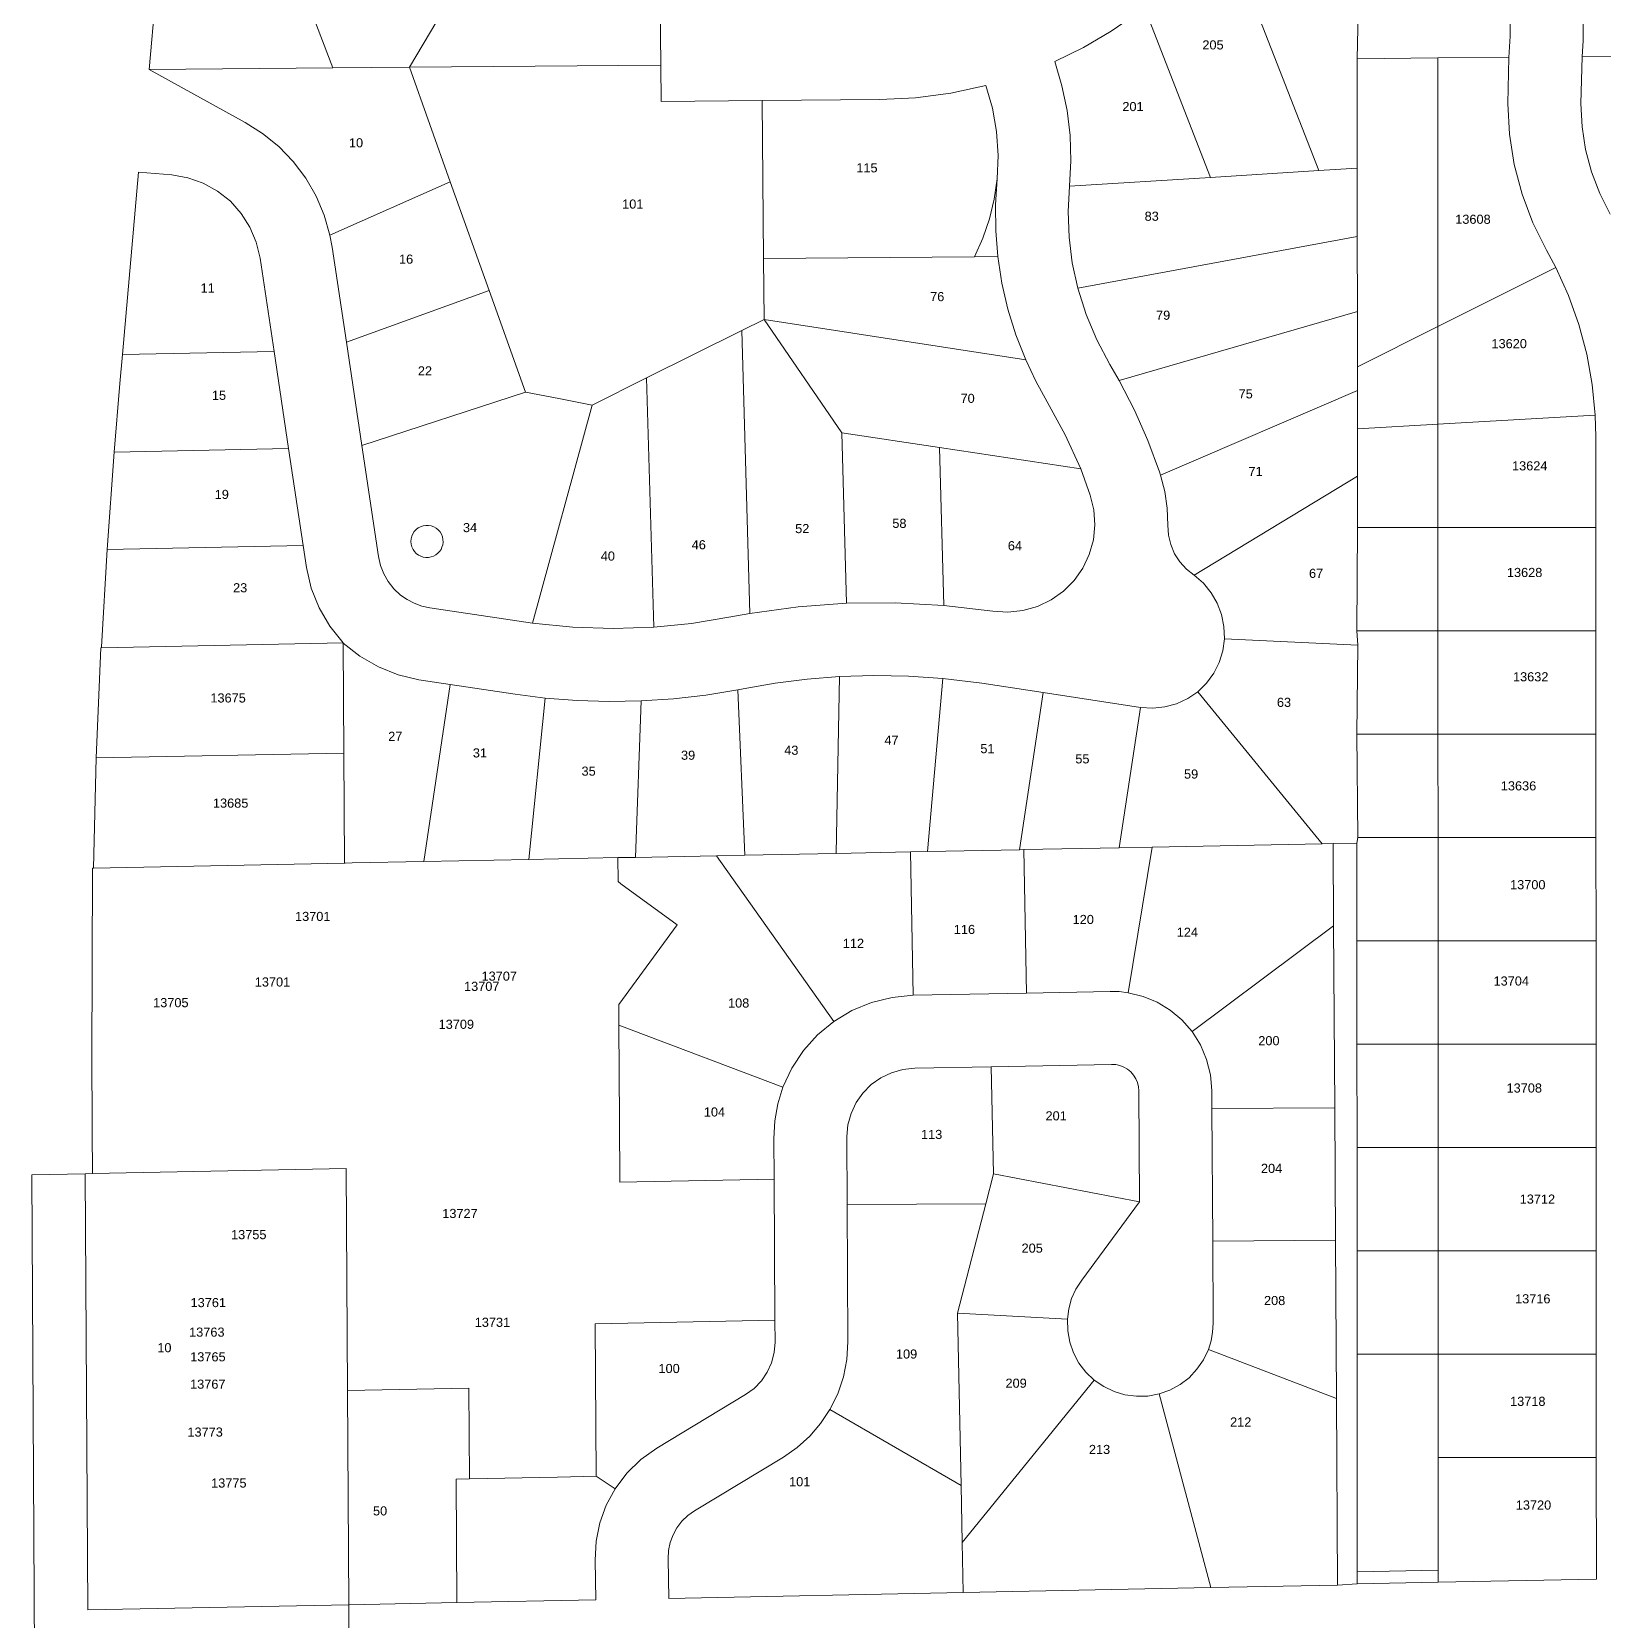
# Model space of a CAD drawing. Header units: feet. Extents: x 865220 to 2822444, y -2240498 to 975731.
# Drawn here: x 2812271 to 2813564, y 968217 to 969523 of the extents above; entities that cross this region are included whole.
import ezdxf
from ezdxf.enums import TextEntityAlignment as Align

# ---------------------------------------------------------------- set-up
doc = ezdxf.new("R2010")
doc.units = ezdxf.units.FT
doc.header["$LTSCALE"] = 0.015
doc.header["$MEASUREMENT"] = 0
doc.layers.add('Dakota County Addresses', color=7, linetype='Continuous')
doc.layers.add('Dakota County Parcels', color=7, linetype='Continuous')
doc.styles.add('Dimensions 100', font='arial.ttf')

# ---------------------------------------------------------------- blocks, each defined once
blk = doc.blocks.new('ACMAP_ANN_TEMPLATE_Dakota County Addresses')
at = {"layer": 'Dakota County Addresses', "style": 'Dimensions 100'}
blk.add_attdef('DakotaCountyAddress', text='', height=50, dxfattribs=at).set_placement((0, 0), align=Align.CENTER)

msp = doc.modelspace()

# ---------------------------------------------------------------- linework, layer by layer
at = {"layer": 'Dakota County Parcels', "lineweight": 5}
for p, q in [((2812463.6, 969638.2), (2812519.1, 969493.3)), ((2812367.9, 969491.9), (2812379.9, 969626.3)), ((2813361.5, 969500.7), (2813363.9, 969606.5)), ((2813262, 969583.3), (2813329.9, 969408.8)), ((2812582, 969493.8), (2812626.6, 969568.9)), ((2812788.8, 969495.6), (2812788.3, 969545.6)), ((2813186.7, 969542.7), (2813240.9, 969403.2)), ((2813486.3, 969501.7), (2813487.4, 969519.3)), ((2813546.5, 969502.2), (2813547.3, 969515.8)), ((2813546.5, 969502.2), (2813685.5, 969503.8)), ((2812367.9, 969491.9), (2812519.1, 969493.3)), ((2812367.9, 969491.9), (2812446.8, 969448.3)), ((2812519.1, 969493.3), (2812582, 969493.8)), ((2812582, 969493.8), (2812788.8, 969495.6)), ((2812582, 969493.8), (2812615.6, 969399.6)), ((2812789, 969465.6), (2812788.8, 969495.6)), ((2813361.5, 969500.7), (2813427.7, 969501.6)), ((2813361.6, 969410.7), (2813361.5, 969500.7)), ((2813427.7, 969501.6), (2813486.3, 969501.7)), ((2813427.8, 969280.6), (2813427.7, 969501.6)), ((2813485.5, 969463.9), (2813486.3, 969501.7)), ((2813545.5, 969463.9), (2813546.5, 969502.2)), ((2812789, 969465.6), (2812872.2, 969466.4)), ((2812872.2, 969466.4), (2812969, 969467.3)), ((2812873.3, 969336.4), (2812872.2, 969466.4)), ((2812346, 969257.4), (2812359.3, 969407.6)), ((2812359.3, 969407.6), (2812386.7, 969405.2)), ((2812516.7, 969355.6), (2812615.6, 969399.6)), ((2812615.6, 969399.6), (2812647.5, 969310.2)), ((2813125, 969396.1), (2813240.9, 969403.2)), ((2813240.9, 969403.2), (2813329.9, 969408.8)), ((2813329.9, 969408.8), (2813361.6, 969410.7)), ((2813361.6, 969354.5), (2813361.6, 969410.7)), ((2812518.5, 969345.7), (2812516.7, 969355.6)), ((2813131.7, 969312.2), (2813361.6, 969354.5)), ((2813361.7, 969293), (2813361.6, 969354.5)), ((2812459.2, 969336.8), (2812470.7, 969259.9)), ((2812518.5, 969345.7), (2812530.2, 969267.6)), ((2812873.3, 969336.4), (2813046.7, 969337.9)), ((2812873.8, 969286.4), (2812873.3, 969336.4)), ((2813046.7, 969337.9), (2813065.9, 969338.1)), ((2813524.9, 969329.2), (2813517.3, 969343.3)), ((2813427.8, 969280.6), (2813524.9, 969329.2)), ((2812530.2, 969267.6), (2812647.5, 969310.2)), ((2812647.5, 969310.2), (2812677.4, 969226.6)), ((2812855.5, 969277.3), (2812873.8, 969286.4)), ((2812873.8, 969286.4), (2812937.7, 969193)), ((2812873.8, 969286.4), (2813088.9, 969253)), ((2813165.7, 969236.1), (2813361.7, 969293)), ((2813361.7, 969247.5), (2813361.7, 969293)), ((2812777.1, 969238.2), (2812855.5, 969277.3)), ((2812862.1, 969044.6), (2812855.5, 969277.3)), ((2813361.7, 969247.5), (2813427.8, 969280.6)), ((2813427.8, 969200.2), (2813427.8, 969280.6)), ((2812343.8, 969233.7), (2812346, 969257.4)), ((2812346, 969257.4), (2812470.7, 969259.9)), ((2812470.7, 969259.9), (2812482.6, 969180.1)), ((2812530.2, 969267.6), (2812542.9, 969182.6)), ((2813165.7, 969236.1), (2813158.1, 969249.4)), ((2813361.7, 969227.8), (2813361.7, 969247.5)), ((2812343.8, 969233.7), (2812339.1, 969177.3)), ((2812732.4, 969215.9), (2812777.1, 969238.2)), ((2812783, 969033.2), (2812777.1, 969238.2)), ((2812542.9, 969182.6), (2812677.4, 969226.6)), ((2812677.4, 969226.6), (2812704.9, 969221.2)), ((2812704.9, 969221.2), (2812732.4, 969215.9)), ((2813199.7, 969158.4), (2813361.7, 969227.8)), ((2813361.8, 969196.4), (2813361.7, 969227.8)), ((2812683.2, 969036.6), (2812732.4, 969215.9)), ((2813427.8, 969200.2), (2813557.3, 969207.7)), ((2813557.8, 969189.8), (2813557.3, 969207.7)), ((2812941.6, 969053), (2812937.7, 969193)), ((2812937.7, 969193), (2813018, 969180.9)), ((2813361.8, 969196.4), (2813427.8, 969200.2)), ((2813361.8, 969157.4), (2813361.8, 969196.4)), ((2813427.9, 969115.2), (2813427.8, 969200.2)), ((2812339.1, 969177.3), (2812333.3, 969097.1)), ((2812339.1, 969177.3), (2812482.6, 969180.1)), ((2812482.6, 969180.1), (2812494.6, 969100.3)), ((2812542.9, 969182.6), (2812556.6, 969091.3)), ((2813021.5, 969051.2), (2813018, 969180.9)), ((2813018, 969180.9), (2813134.1, 969163.4)), ((2813557.8, 969115.2), (2813557.8, 969189.8)), ((2813142, 969141.9), (2813134.1, 969163.4)), ((2813199.7, 969158.4), (2813198.9, 969161.1)), ((2813227.5, 969076), (2813361.8, 969157.4)), ((2813361.8, 969115.2), (2813361.8, 969157.4)), ((2813361.2, 969030.2), (2813361.8, 969115.2)), ((2813361.8, 969115.2), (2813427.9, 969115.2)), ((2813427.9, 969115.2), (2813557.8, 969115.2)), ((2813427.9, 969030.2), (2813427.9, 969115.2)), ((2813557.9, 969030.3), (2813557.8, 969115.2)), ((2812333.3, 969097.1), (2812494.6, 969100.3)), ((2812494.6, 969100.3), (2812497.3, 969082.4)), ((2812333.3, 969097.1), (2812328.7, 969017)), ((2812598.7, 969049.2), (2812677.8, 969037.4)), ((2813061.9, 969046.5), (2813021.5, 969051.2)), ((2812677.8, 969037.4), (2812683.2, 969036.6)), ((2812862.1, 969044.6), (2812844.8, 969041.4)), ((2812328.6, 969016.3), (2812527.6, 969020.3)), ((2813252.3, 969023.8), (2813361.9, 969018.4)), ((2813361.9, 969018.4), (2813361.2, 969030.2)), ((2813361.2, 969030.2), (2813427.9, 969030.2)), ((2813427.9, 969030.2), (2813557.9, 969030.3)), ((2813427.9, 968945.2), (2813427.9, 969030.2)), ((2813557.9, 968945.3), (2813557.9, 969030.3)), ((2812324.4, 968925.7), (2812328.1, 969016.3)), ((2812328.1, 969016.3), (2812328.6, 969016.3)), ((2812328.7, 969017), (2812328.6, 969016.3)), ((2812528.1, 968929.7), (2812527.6, 969020.2)), ((2813361.2, 968945.2), (2813361.9, 969018.4)), ((2812589.8, 968989.9), (2812615.5, 968986)), ((2812593.8, 968840.5), (2812615.5, 968986)), ((2812615.5, 968986), (2812668.9, 968978.1)), ((2812852, 968981.7), (2812856.5, 968982.6)), ((2812858, 968845.6), (2812852, 968981.7)), ((2812933, 968847.1), (2812935.8, 968992.7)), ((2813008, 968848.7), (2813020.7, 968991.1)), ((2813052.9, 968987.1), (2813020.7, 968991.1)), ((2813052.9, 968987.1), (2813103.3, 968979.5)), ((2812668.9, 968978.1), (2812693.7, 968974.9)), ((2812680.1, 968842.1), (2812693.7, 968974.9)), ((2812768, 968843.9), (2812772.6, 968972.6)), ((2813083.7, 968850.1), (2813103.3, 968979.5)), ((2813103.3, 968979.5), (2813183.4, 968967.3)), ((2813230.4, 968980.2), (2813332.8, 968855.1)), ((2813165.8, 968851.7), (2813183.4, 968967.3)), ((2813361.2, 968945.2), (2813427.9, 968945.2)), ((2813362, 968860.2), (2813361.2, 968945.2)), ((2813427.9, 968945.2), (2813557.9, 968945.3)), ((2813428, 968860.2), (2813427.9, 968945.2)), ((2813557.9, 968860.3), (2813557.9, 968945.3)), ((2812528.1, 968929.7), (2812324.4, 968925.7)), ((2812528.6, 968839.2), (2812528.1, 968929.7)), ((2812322.1, 968835.1), (2812324.4, 968925.7)), ((2813087.2, 968850.3), (2813165.8, 968851.7)), ((2813165.8, 968851.7), (2813192.8, 968852.4)), ((2813173.2, 968732.6), (2813192.8, 968852.4)), ((2813192.8, 968852.4), (2813332.8, 968855.1)), ((2813332.8, 968855.1), (2813341.7, 968855.3)), ((2813341.7, 968855.3), (2813361.3, 968855.6)), ((2813342.1, 968787.5), (2813341.7, 968855.3)), ((2813361.3, 968855.6), (2813362, 968860.2)), ((2813361.3, 968775.2), (2813361.3, 968855.6)), ((2813362, 968860.2), (2813428, 968860.2)), ((2813428, 968860.2), (2813557.9, 968860.3)), ((2813428, 968775.2), (2813428, 968860.2)), ((2813558, 968775.3), (2813557.9, 968860.3)), ((2812322.1, 968835.1), (2812528.6, 968839.2)), ((2812528.6, 968839.2), (2812529.3, 968839.2)), ((2812529.3, 968839.2), (2812534.8, 968839.3)), ((2812534.8, 968839.3), (2812593.8, 968840.5)), ((2812593.8, 968840.5), (2812680.1, 968842.1)), ((2812680.1, 968842.1), (2812753.5, 968843.7)), ((2812753.5, 968843.7), (2812768, 968843.9)), ((2812753.6, 968824), (2812753.5, 968843.7)), ((2812768, 968843.9), (2812834.6, 968845.3)), ((2812834.6, 968845.3), (2812858, 968845.6)), ((2812834.6, 968845.3), (2812931.1, 968709)), ((2812858, 968845.6), (2812933, 968847.1)), ((2812933, 968847.1), (2812994, 968848.4)), ((2812994, 968848.4), (2813008, 968848.7)), ((2812996.4, 968730.5), (2812994, 968848.4)), ((2813008, 968848.7), (2813083.7, 968850.1)), ((2813083.7, 968850.1), (2813087.2, 968850.3)), ((2813089.6, 968732.3), (2813087.2, 968850.3)), ((2812321.5, 968835.1), (2812320.8, 968677.5)), ((2812321.5, 968835.1), (2812322.1, 968835.1)), ((2812802.2, 968788.5), (2812754.2, 968722.8)), ((2813225.7, 968700.7), (2813342.1, 968787.5)), ((2813343, 968637.9), (2813342.1, 968787.5)), ((2813361.3, 968775.2), (2813428, 968775.2)), ((2813361.3, 968690.2), (2813361.3, 968775.2)), ((2813428, 968775.2), (2813558, 968775.3)), ((2813428, 968690.2), (2813428, 968775.2)), ((2813558, 968690.3), (2813558, 968775.3)), ((2813089.6, 968732.3), (2813158.3, 968733.7)), ((2812754.3, 968705.8), (2812754.2, 968722.8)), ((2812996.4, 968730.5), (2813089.6, 968732.3)), ((2812754.3, 968705.8), (2812889.2, 968654.8)), ((2813361.3, 968690.2), (2813428, 968690.2)), ((2813361.4, 968605.2), (2813361.3, 968690.2)), ((2813428, 968690.2), (2813558, 968690.3)), ((2813428.1, 968605.2), (2813428, 968690.2)), ((2813558, 968605.3), (2813558, 968690.3)), ((2812997.6, 968670.5), (2813060.5, 968671.7)), ((2813060.5, 968671.7), (2813159.5, 968673.7)), ((2813062.3, 968583.7), (2813060.5, 968671.7)), ((2813182.5, 968560.6), (2813181.9, 968651.8)), ((2813242, 968637.3), (2813241.9, 968652.2)), ((2813242, 968637.3), (2813343, 968637.9)), ((2813242.7, 968528.4), (2813242, 968637.3)), ((2813343.6, 968529), (2813343, 968637.9)), ((2812321.4, 968583.8), (2812321.2, 968618.8)), ((2812881.9, 968579.2), (2812881.7, 968612.8)), ((2812942, 968558.5), (2812941.7, 968614.3)), ((2813361.4, 968605.2), (2813428.1, 968605.2)), ((2813361.4, 968520.2), (2813361.4, 968605.2)), ((2813428.1, 968605.2), (2813558, 968605.3)), ((2813428.1, 968520.3), (2813428.1, 968605.2)), ((2813558.1, 968520.3), (2813558, 968605.3)), ((2812273.8, 968174.1), (2812271.4, 968582.8)), ((2812321.4, 968583.8), (2812315.4, 968583.6)), ((2812317.5, 968225), (2812315.4, 968583.6)), ((2812321.4, 968583.8), (2812530, 968587.9)), ((2812530, 968587.9), (2812531.1, 968405.5)), ((2812755.1, 968576.7), (2812881.9, 968579.2)), ((2812882.6, 968463.3), (2812881.9, 968579.2)), ((2813056, 968559.1), (2813062.3, 968583.7)), ((2813062.3, 968583.7), (2813182.5, 968560.6)), ((2812942, 968558.5), (2813056, 968559.1)), ((2812942.7, 968445.5), (2812942, 968558.5)), ((2813032.9, 968469.1), (2813056, 968559.1)), ((2813134.9, 968496.3), (2813182.5, 968560.6)), ((2813242.7, 968528.4), (2813343.6, 968529)), ((2813243, 968460.9), (2813242.7, 968528.4)), ((2813344.4, 968399), (2813343.6, 968529)), ((2813361.4, 968520.2), (2813428.1, 968520.3)), ((2813361.4, 968435.2), (2813361.4, 968520.2)), ((2813428.1, 968435.3), (2813428.1, 968520.3)), ((2813428.1, 968520.3), (2813558.1, 968520.3)), ((2813558.1, 968435.3), (2813558.1, 968520.3)), ((2812734.8, 968460.3), (2812882.6, 968463.3)), ((2812735.5, 968334.9), (2812734.8, 968460.3)), ((2812882.7, 968445.1), (2812882.6, 968463.3)), ((2813032.9, 968469.1), (2813123.2, 968464)), ((2813035.7, 968327.2), (2813032.9, 968469.1)), ((2813239.1, 968439.2), (2813344.4, 968399)), ((2813361.4, 968435.2), (2813428.1, 968435.3)), ((2813361.5, 968256.4), (2813361.4, 968435.2)), ((2813428.1, 968435.3), (2813558.1, 968435.3)), ((2813428.2, 968350.3), (2813428.1, 968435.3)), ((2813558.1, 968350.3), (2813558.1, 968435.3)), ((2812531.1, 968405.5), (2812630.9, 968407.4)), ((2812630.9, 968407.4), (2812631.3, 968332.8)), ((2813036.6, 968280.5), (2813145.2, 968414)), ((2812532.1, 968229.2), (2812531.1, 968405.5)), ((2812785.4, 968357.9), (2812858.5, 968402.1)), ((2813198.6, 968402.6), (2813241.2, 968243.3)), ((2813345.3, 968245.3), (2813344.4, 968399)), ((2812927.8, 968389.7), (2813035.7, 968327.2)), ((2812816.4, 968306.5), (2812889.6, 968350.7)), ((2813428.2, 968350.3), (2813558.1, 968350.3)), ((2813428.2, 968257.7), (2813428.2, 968350.3)), ((2813558.2, 968250.3), (2813558.1, 968350.3)), ((2812620.5, 968332.6), (2812631.3, 968332.8)), ((2812621.1, 968231), (2812620.5, 968332.6)), ((2812735.5, 968334.9), (2812751.3, 968324.7)), ((2813035.7, 968327.2), (2813036.6, 968280.5)), ((2813036.6, 968280.5), (2813037.4, 968239.2)), ((2812735.4, 968233.2), (2812734.7, 968265.9)), ((2812795.4, 968234.4), (2812794.7, 968267.1)), ((2813361.5, 968256.4), (2813428.2, 968257.7)), ((2813361.5, 968246.4), (2813361.5, 968256.4)), ((2813428.2, 968247.7), (2813428.2, 968257.7)), ((2813428.2, 968247.7), (2813558.2, 968250.3)), ((2812795.4, 968234.4), (2813037.4, 968239.2)), ((2813037.4, 968239.2), (2813241.2, 968243.3)), ((2813241.2, 968243.3), (2813345.3, 968245.3)), ((2813345.3, 968245.3), (2813361.5, 968246.4)), ((2813361.5, 968246.4), (2813428.2, 968247.7)), ((2812317.5, 968225), (2812532.1, 968229.2)), ((2812532.1, 968229.2), (2812621.1, 968231)), ((2812532.1, 968229.2), (2812532.4, 968179.2)), ((2812621.1, 968231), (2812735.4, 968233.2))]:
    msp.add_line(p, q, dxfattribs=at)
for points in [[(2813487.4, 969519.3), (2813487.2, 969534.3), (2813485, 969549.3), (2813480.7, 969563.8), (2813474.6, 969577.5), (2813466.6, 969590.3)], [(2813547.3, 969515.8), (2813547.4, 969532.9), (2813545.8, 969550), (2813542.5, 969566.8), (2813537.5, 969583.2)], [(2813112.7, 969498.5), (2813136.4, 969510.1), (2813159.1, 969523.4), (2813180.8, 969538.3)], [(2813125, 969396.1), (2813126.1, 969416.8), (2813125.4, 969437.6), (2813122.9, 969458.3), (2813118.7, 969478.6), (2813112.7, 969498.5)], [(2812969, 969467.3), (2812998.3, 969468.7), (2813027.4, 969472.5), (2813056.1, 969478.7)], [(2813065.3, 969401.9), (2813066.1, 969421.3), (2813064.8, 969440.8), (2813061.5, 969460), (2813056.1, 969478.7)], [(2813485.5, 969463.9), (2813486.8, 969438.7), (2813490.7, 969413.8), (2813497.1, 969389.4), (2813506, 969365.9), (2813517.3, 969343.3)], [(2813545.5, 969463.9), (2813546.5, 969444.9), (2813549.4, 969426.1), (2813554.3, 969407.7), (2813561, 969389.9), (2813569.5, 969372.9)], [(2812516.7, 969355.6), (2812512, 969372), (2812505.3, 969387.7), (2812496.7, 969402.5), (2812486.4, 969416.2), (2812474.6, 969428.5), (2812461.3, 969439.3), (2812446.8, 969448.3)], [(2812459.2, 969336.8), (2812456.1, 969349.9), (2812450.9, 969362.3), (2812443.7, 969373.6), (2812434.8, 969383.6), (2812424.3, 969391.9), (2812412.5, 969398.4), (2812399.9, 969402.9), (2812386.7, 969405.2)], [(2813046.7, 969337.9), (2813053.6, 969353.2), (2813059, 969369), (2813062.9, 969385.3), (2813065.3, 969401.9)], [(2813065.3, 969401.9), (2813064, 969380.6), (2813064.2, 969359.3), (2813065.9, 969338.1)], [(2813125, 969396.1), (2813123.9, 969375), (2813124.6, 969353.9), (2813127.2, 969332.9), (2813131.7, 969312.2)], [(2813065.9, 969338.1), (2813069.3, 969316.2), (2813074.3, 969294.7), (2813080.8, 969273.6), (2813088.9, 969253)], [(2813557.3, 969207.7), (2813554.8, 969232.9), (2813550.3, 969257.8), (2813543.7, 969282.2), (2813535.3, 969306.1), (2813524.9, 969329.2)], [(2813131.7, 969312.2), (2813138.5, 969290.5), (2813147.3, 969269.5), (2813158.1, 969249.4)], [(2813088.9, 969253), (2813097.2, 969235.5), (2813106.6, 969218.5)], [(2813198.9, 969161.1), (2813189.3, 969186.7), (2813178.3, 969211.8), (2813165.7, 969236.1)], [(2813134.1, 969163.4), (2813121.4, 969191.5), (2813106.6, 969218.5)], [(2813205.8, 969117.1), (2813205.2, 969131.1), (2813203.2, 969144.9), (2813199.7, 969158.4)], [(2813061.9, 969046.5), (2813074.3, 969045.6), (2813086.6, 969047), (2813098.6, 969050.3), (2813109.8, 969055.7), (2813120, 969062.9), (2813128.7, 969071.7), (2813135.9, 969081.9), (2813141.2, 969093.1), (2813144.5, 969105.1), (2813145.8, 969117.4), (2813144.9, 969129.8), (2813142, 969141.9)], [(2812584.1, 969099.2), (2812583.5, 969101.4), (2812583.2, 969103.6), (2812583.4, 969105.8), (2812583.9, 969108), (2812584.8, 969110), (2812586, 969111.9), (2812587.5, 969113.5), (2812589.3, 969114.9), (2812591.2, 969115.9), (2812593.4, 969116.6), (2812595.6, 969117), (2812597.8, 969117), (2812600, 969116.5), (2812602.1, 969115.8), (2812604, 969114.7), (2812605.7, 969113.2), (2812607.2, 969111.6), (2812608.3, 969109.7), (2812609.2, 969107.6), (2812609.6, 969105.4), (2812609.7, 969103.2), (2812609.4, 969101.1), (2812608.8, 969099.1), (2812608, 969097.2), (2812606.8, 969095.5), (2812605.3, 969094), (2812603.7, 969092.7), (2812601.8, 969091.7), (2812599.9, 969091), (2812597.7, 969090.6), (2812595.6, 969090.6), (2812593.4, 969090.9), (2812591.4, 969091.6), (2812589.4, 969092.6), (2812587.7, 969093.9), (2812586.2, 969095.5), (2812585, 969097.2), (2812584.1, 969099.2)], [(2813205.8, 969117.1), (2813206.3, 969109), (2813208.1, 969101.2), (2813211.3, 969093.7), (2813215.7, 969086.9), (2813221.1, 969081), (2813227.5, 969076)], [(2812556.6, 969091.3), (2812558.3, 969084), (2812561, 969077.1), (2812564.6, 969070.7), (2812569.2, 969064.8), (2812574.7, 969059.7)], [(2812497.3, 969082.4), (2812501.3, 969065.3), (2812507.8, 969049.1), (2812516.6, 969034), (2812527.6, 969020.3)], [(2813252.3, 969023.8), (2813251.9, 969033.8), (2813249.9, 969043.6), (2813246.3, 969052.9), (2813241.3, 969061.6), (2813235, 969069.4), (2813227.5, 969076)], [(2812574.7, 969059.7), (2812580.1, 969055.9), (2812586, 969052.9), (2812592.2, 969050.6), (2812598.7, 969049.2)], [(2812941.6, 969053), (2812901.7, 969050.1), (2812862.1, 969044.6)], [(2813021.5, 969051.2), (2812981.5, 969053.4), (2812941.6, 969053)], [(2812683.2, 969036.6), (2812716.3, 969033.2), (2812749.6, 969032.1), (2812783, 969033.2)], [(2812783, 969033.2), (2812814, 969036.4), (2812844.8, 969041.4)], [(2813230.4, 968980.2), (2813237.6, 968987.2), (2813243.5, 968995.3), (2813248, 969004.2), (2813251, 969013.8), (2813252.3, 969023.8)], [(2812589.8, 968989.9), (2812572.8, 968994), (2812556.5, 969000.5), (2812541.3, 969009.3), (2812527.6, 969020.2)], [(2812772.6, 968972.6), (2812799.2, 968974.3), (2812825.7, 968977.4), (2812852, 968981.7)], [(2812935.8, 968992.7), (2812909.2, 968990.6), (2812882.7, 968987.2), (2812856.5, 968982.6)], [(2813020.7, 968991.1), (2812992.4, 968993), (2812964.1, 968993.5), (2812935.8, 968992.7)], [(2812693.7, 968974.9), (2812720, 968972.9), (2812746.3, 968972.1), (2812772.6, 968972.6)], [(2813183.4, 968967.3), (2813193.4, 968966.7), (2813203.4, 968967.7), (2813213, 968970.3), (2813222.1, 968974.6), (2813230.4, 968980.2)], [(2812753.6, 968824), (2812756, 968822.2), (2812802.2, 968788.5)], [(2813173.2, 968732.6), (2813165.8, 968733.5), (2813158.3, 968733.7)], [(2812996.4, 968730.5), (2812979, 968728.8), (2812962.1, 968724.6), (2812946, 968717.9), (2812931.1, 968709)], [(2813225.7, 968700.7), (2813217.4, 968710.2), (2813207.8, 968718.3), (2813197, 968724.8), (2813185.4, 968729.6), (2813173.2, 968732.6)], [(2812931.1, 968709), (2812917.7, 968697.9), (2812906.1, 968685), (2812896.6, 968670.6), (2812889.2, 968654.8)], [(2812755.1, 968576.7), (2812754.8, 968627.4), (2812754.3, 968705.8)], [(2813241.9, 968652.2), (2813240.8, 968665.1), (2813237.7, 968677.7), (2813232.6, 968689.7), (2813225.7, 968700.7)], [(2812321.2, 968618.8), (2812321.1, 968626.8), (2812320.8, 968677.5)], [(2812997.6, 968670.5), (2812987.9, 968669.5), (2812978.5, 968666.8), (2812969.8, 968662.6), (2812961.9, 968657), (2812955, 968650.1), (2812949.4, 968642.2), (2812945.3, 968633.4), (2812942.7, 968624), (2812941.7, 968614.3)], [(2813181.9, 968651.8), (2813181.6, 968655.3), (2813180.8, 968658.7), (2813179.4, 968661.9), (2813177.6, 968664.8), (2813175.3, 968667.4), (2813172.6, 968669.7), (2813169.6, 968671.4), (2813166.4, 968672.7), (2813163, 968673.5), (2813159.5, 968673.7)], [(2812889.2, 968654.8), (2812885, 968641.2), (2812882.5, 968627.1), (2812881.7, 968612.8)], [(2812315.4, 968583.6), (2812271.4, 968582.8), (2812271.4, 968582.8)], [(2813134.9, 968496.3), (2813130.2, 968488.9), (2813126.6, 968481), (2813124.3, 968472.6), (2813123.2, 968464)], [(2813123.2, 968464), (2813123.4, 968454.5), (2813125.1, 968445.2), (2813128.2, 968436.3), (2813132.7, 968428), (2813138.4, 968420.5), (2813145.2, 968414)], [(2813239.1, 968439.2), (2813241.3, 968446.2), (2813242.6, 968453.5), (2813243, 968460.9)], [(2812927.8, 968389.7), (2812934.3, 968402.8), (2812939, 968416.6), (2812941.8, 968430.9), (2812942.7, 968445.5)], [(2812858.5, 968402.1), (2812865.5, 968407.1), (2812871.5, 968413.3), (2812876.3, 968420.4), (2812879.8, 968428.2), (2812882, 968436.6), (2812882.7, 968445.1)], [(2813198.6, 968402.6), (2813207.5, 968405.8), (2813215.8, 968410.3), (2813223.2, 968416), (2813229.7, 968422.9), (2813235.1, 968430.7), (2813239.1, 968439.2)], [(2813145.2, 968414), (2813153, 968408.7), (2813161.5, 968404.6), (2813170.5, 968401.9), (2813179.9, 968400.7), (2813189.3, 968400.9), (2813198.6, 968402.6)], [(2812889.6, 968350.7), (2812900.9, 968358.6), (2812911.2, 968367.8), (2812920.2, 968378.2), (2812927.8, 968389.7)], [(2812785.4, 968357.9), (2812772.4, 968348.6), (2812760.9, 968337.5), (2812751.3, 968324.7)], [(2812631.3, 968332.8), (2812703.7, 968334.2), (2812735.5, 968334.9)], [(2812751.3, 968324.7), (2812743.9, 968311.1), (2812738.7, 968296.5), (2812735.6, 968281.4), (2812734.7, 968265.9)], [(2812816.4, 968306.5), (2812810.9, 968302.6), (2812806.1, 968298), (2812802, 968292.6), (2812798.8, 968286.7), (2812796.4, 968280.4), (2812795.1, 968273.8), (2812794.7, 968267.1)]]:
    msp.add_lwpolyline(points, dxfattribs=at)

# ---------------------------------------------------------------- block references
at = {"layer": 'Dakota County Addresses', "lineweight": 5, "xscale": 0.15, "yscale": 0.15, "zscale": 0.15}
for p, values in [((2813242.9, 969508.4), {'DakotaCountyAddress': '205'}), ((2813177.1, 969457.7), {'DakotaCountyAddress': '201'}), ((2812538.1, 969427.9), {'DakotaCountyAddress': '10'}), ((2812958.3, 969407.3), {'DakotaCountyAddress': '115'}), ((2812765.7, 969377.5), {'DakotaCountyAddress': '101'}), ((2813192.5, 969367.5), {'DakotaCountyAddress': '83'}), ((2813456.7, 969365), {'DakotaCountyAddress': '13608'}), ((2812579.3, 969332.2), {'DakotaCountyAddress': '16'}), ((2812416.1, 969308.5), {'DakotaCountyAddress': '11'}), ((2813016.1, 969301.4), {'DakotaCountyAddress': '76'}), ((2813201.9, 969286.1), {'DakotaCountyAddress': '79'}), ((2813486.5, 969262.7), {'DakotaCountyAddress': '13620'}), ((2812594.8, 969240.3), {'DakotaCountyAddress': '22'}), ((2812425.4, 969220.2), {'DakotaCountyAddress': '15'}), ((2813041.1, 969217.7), {'DakotaCountyAddress': '70'}), ((2813269.8, 969221.4), {'DakotaCountyAddress': '75'}), ((2813277.9, 969157.6), {'DakotaCountyAddress': '71'}), ((2813503.4, 969162.2), {'DakotaCountyAddress': '13624'}), ((2812427.7, 969138.7), {'DakotaCountyAddress': '19'}), ((2812631.9, 969111.4), {'DakotaCountyAddress': '34'}), ((2812905.1, 969110.6), {'DakotaCountyAddress': '52'}), ((2812985, 969114.9), {'DakotaCountyAddress': '58'}), ((2812820, 969097.3), {'DakotaCountyAddress': '46'}), ((2813080, 969096.5), {'DakotaCountyAddress': '64'}), ((2812745.2, 969088), {'DakotaCountyAddress': '40'}), ((2813327.7, 969073.8), {'DakotaCountyAddress': '67'}), ((2813499.2, 969074.5), {'DakotaCountyAddress': '13628'}), ((2812442.8, 969061.9), {'DakotaCountyAddress': '23'}), ((2813504.2, 968988.7), {'DakotaCountyAddress': '13632'}), ((2812432.9, 968971.3), {'DakotaCountyAddress': '13675'}), ((2813301.3, 968967.7), {'DakotaCountyAddress': '63'}), ((2812570.4, 968939.7), {'DakotaCountyAddress': '27'}), ((2812978.5, 968936.6), {'DakotaCountyAddress': '47'}), ((2812640, 968926.1), {'DakotaCountyAddress': '31'}), ((2812811.2, 968924.2), {'DakotaCountyAddress': '39'}), ((2812896.1, 968928.3), {'DakotaCountyAddress': '43'}), ((2813057.4, 968929.6), {'DakotaCountyAddress': '51'}), ((2812729.4, 968911.1), {'DakotaCountyAddress': '35'}), ((2813135.5, 968921.2), {'DakotaCountyAddress': '55'}), ((2813224.9, 968908.7), {'DakotaCountyAddress': '59'}), ((2813494.2, 968899), {'DakotaCountyAddress': '13636'}), ((2812435, 968884.8), {'DakotaCountyAddress': '13685'}), ((2813501.8, 968817.7), {'DakotaCountyAddress': '13700'}), ((2812502.5, 968791.6), {'DakotaCountyAddress': '13701'}), ((2812502.5, 968791.6), {'DakotaCountyAddress': '13701'}), ((2812502.5, 968791.6), {'DakotaCountyAddress': '13701'}), ((2812502.5, 968791.6), {'DakotaCountyAddress': '13701'}), ((2812502.5, 968791.6), {'DakotaCountyAddress': '13701'}), ((2812502.5, 968791.6), {'DakotaCountyAddress': '13701'}), ((2813038.5, 968780.9), {'DakotaCountyAddress': '116'}), ((2813136.2, 968789.1), {'DakotaCountyAddress': '120'}), ((2813221.8, 968778.6), {'DakotaCountyAddress': '124'}), ((2812947.2, 968769.5), {'DakotaCountyAddress': '112'}), ((2812655.9, 968742.5), {'DakotaCountyAddress': '13707'}), ((2812655.9, 968742.5), {'DakotaCountyAddress': '13707'}), ((2812655.9, 968742.5), {'DakotaCountyAddress': '13707'}), ((2812655.9, 968742.5), {'DakotaCountyAddress': '13707'}), ((2812655.9, 968742.5), {'DakotaCountyAddress': '13707'}), ((2812655.9, 968742.5), {'DakotaCountyAddress': '13707'}), ((2813488.2, 968738.5), {'DakotaCountyAddress': '13704'}), ((2812469.4, 968737.7), {'DakotaCountyAddress': '13701'}), ((2812641.5, 968734.1), {'DakotaCountyAddress': '13707'}), ((2812385.8, 968720.7), {'DakotaCountyAddress': '13705'}), ((2812385.8, 968720.7), {'DakotaCountyAddress': '13705'}), ((2812385.8, 968720.7), {'DakotaCountyAddress': '13705'}), ((2812385.8, 968720.7), {'DakotaCountyAddress': '13705'}), ((2812385.8, 968720.7), {'DakotaCountyAddress': '13705'}), ((2812385.8, 968720.7), {'DakotaCountyAddress': '13705'}), ((2812385.8, 968720.7), {'DakotaCountyAddress': '13705'}), ((2812852.8, 968720.4), {'DakotaCountyAddress': '108'}), ((2812620.6, 968702.9), {'DakotaCountyAddress': '13709'}), ((2812620.6, 968702.9), {'DakotaCountyAddress': '13709'}), ((2812620.6, 968702.9), {'DakotaCountyAddress': '13709'}), ((2812620.6, 968702.9), {'DakotaCountyAddress': '13709'}), ((2812620.6, 968702.9), {'DakotaCountyAddress': '13709'}), ((2812620.6, 968702.9), {'DakotaCountyAddress': '13709'}), ((2812620.6, 968702.9), {'DakotaCountyAddress': '13709'}), ((2813288.9, 968689.4), {'DakotaCountyAddress': '200'}), ((2813498.9, 968650.5), {'DakotaCountyAddress': '13708'}), ((2812832.9, 968630.8), {'DakotaCountyAddress': '104'}), ((2813113.9, 968627.6), {'DakotaCountyAddress': '201'}), ((2813011.5, 968612.3), {'DakotaCountyAddress': '113'}), ((2813291.1, 968584.4), {'DakotaCountyAddress': '204'}), ((2813509.7, 968559.1), {'DakotaCountyAddress': '13712'}), ((2812623.6, 968547.3), {'DakotaCountyAddress': '13727'}), ((2812623.6, 968547.3), {'DakotaCountyAddress': '13727'}), ((2812623.6, 968547.3), {'DakotaCountyAddress': '13727'}), ((2812623.6, 968547.3), {'DakotaCountyAddress': '13727'}), ((2812623.6, 968547.3), {'DakotaCountyAddress': '13727'}), ((2812623.6, 968547.3), {'DakotaCountyAddress': '13727'}), ((2812623.6, 968547.3), {'DakotaCountyAddress': '13727'}), ((2812449.9, 968529.9), {'DakotaCountyAddress': '13755'}), ((2813094.2, 968518.8), {'DakotaCountyAddress': '205'}), ((2813505.9, 968477.1), {'DakotaCountyAddress': '13716'}), ((2812416.6, 968474), {'DakotaCountyAddress': '13761'}), ((2813293.6, 968475.7), {'DakotaCountyAddress': '208'}), ((2812650.3, 968457.8), {'DakotaCountyAddress': '13731'}), ((2812650.3, 968457.8), {'DakotaCountyAddress': '13731'}), ((2812650.3, 968457.8), {'DakotaCountyAddress': '13731'}), ((2812650.3, 968457.8), {'DakotaCountyAddress': '13731'}), ((2812650.3, 968457.8), {'DakotaCountyAddress': '13731'}), ((2812650.3, 968457.8), {'DakotaCountyAddress': '13731'}), ((2812650.3, 968457.8), {'DakotaCountyAddress': '13731'}), ((2812415.4, 968449.7), {'DakotaCountyAddress': '13763'}), ((2812380.5, 968436.9), {'DakotaCountyAddress': '10'}), ((2812416.3, 968429.4), {'DakotaCountyAddress': '13765'}), ((2812990.9, 968431.7), {'DakotaCountyAddress': '109'}), ((2812795.6, 968419.8), {'DakotaCountyAddress': '100'}), ((2812416.2, 968406.9), {'DakotaCountyAddress': '13767'}), ((2813081, 968407.7), {'DakotaCountyAddress': '209'}), ((2813501.8, 968392.8), {'DakotaCountyAddress': '13718'}), ((2813265.7, 968375.8), {'DakotaCountyAddress': '212'}), ((2812414, 968367.5), {'DakotaCountyAddress': '13773'}), ((2813149.6, 968353.2), {'DakotaCountyAddress': '213'}), ((2812433.5, 968325.6), {'DakotaCountyAddress': '13775'}), ((2812903, 968326.7), {'DakotaCountyAddress': '101'}), ((2813506.5, 968307.5), {'DakotaCountyAddress': '13720'}), ((2812557.9, 968302.7), {'DakotaCountyAddress': '50'})]:
    msp.add_blockref('ACMAP_ANN_TEMPLATE_Dakota County Addresses', p, dxfattribs=at).add_auto_attribs(values)

doc.saveas('drawing.dxf')
